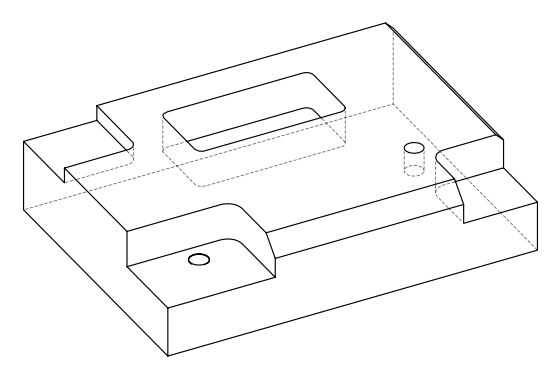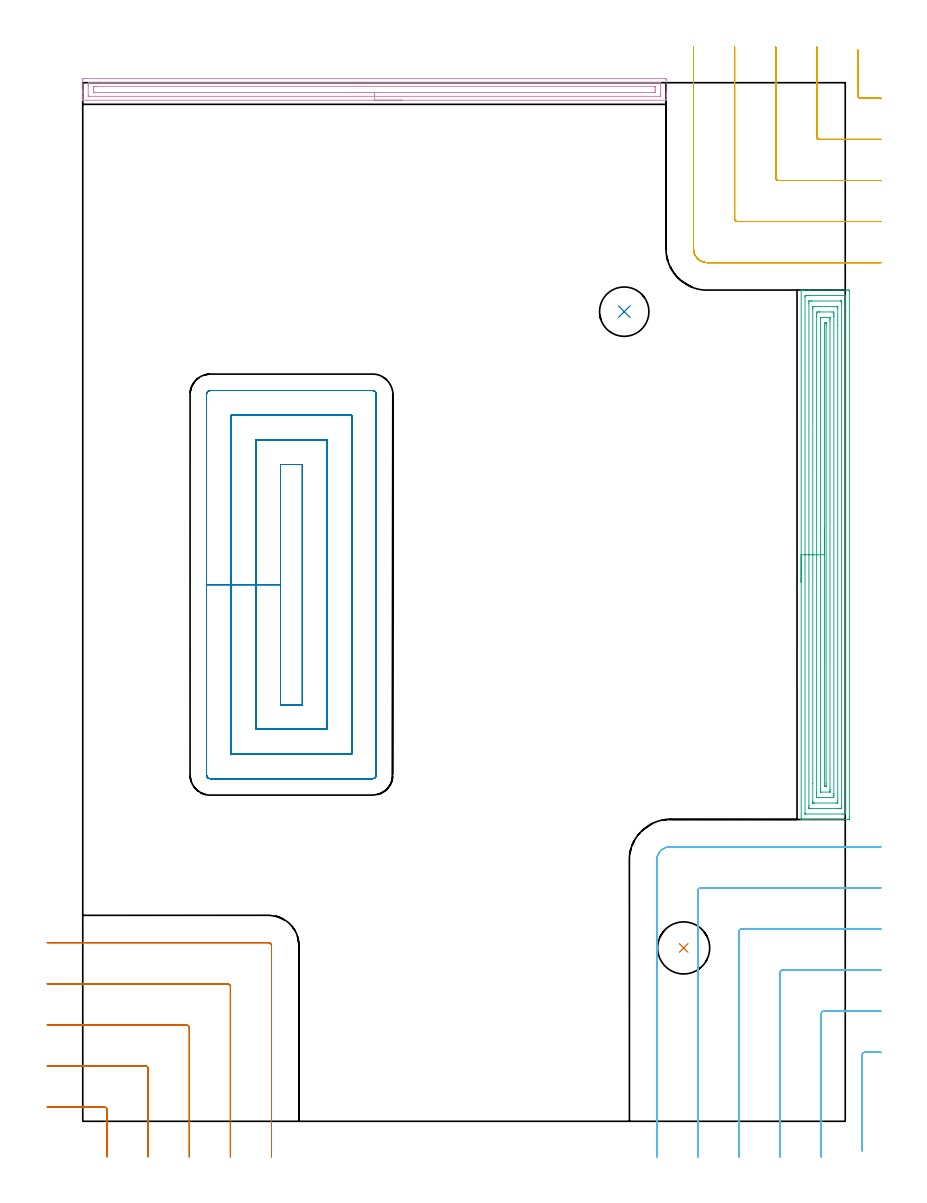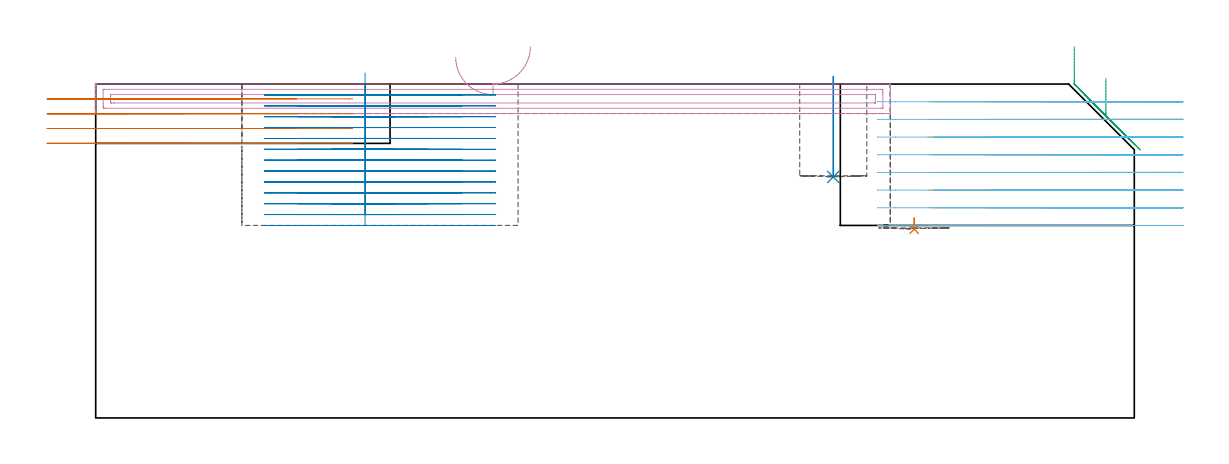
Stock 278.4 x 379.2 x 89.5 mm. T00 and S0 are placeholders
(PLAN: 8 operations, 4 tool changes, 74.6 min)
(1 INDEXABLE_INSERT_DRILL_BLIND_HOLE_FROM_SOLID | STEP1POCKET | NXT0302_009 | 0.02 min | 10950 mm3)
(2 INDEXABLE_INSERT_DRILL_BLIND_HOLE_FROM_SOLID_1 | STEP1POCKET_1 | NXT0302_007 | 0.11 min | 6274 mm3)
(3 AREA_MILL | FG_CHAMFER_SURFACE | UGT0205_001 | 11.05 min | 32292 mm3)
(4 AREA_MILL_1 | FG_CHAMFER_SURFACE_1 | UGT0205_001 | 5.33 min | 6795 mm3)
(5 MILL_CORNER_NOTCH_RECTANGULAR | CORNER_NOTCH_RECTANGULAR | UGT0201_094 | Follow Part, ap 5, ae 75% | 7.87 min | 184489 mm3)
(6 MILL_CORNER_NOTCH_RECTANGULAR_1 | CORNER_NOTCH_RECTANGULAR_1 | UGT0201_094 | Follow Part, ap 5, ae 75% | 12.72 min | 315463 mm3)
(7 MILL_CORNER_NOTCH_RECTANGULAR_2 | CORNER_NOTCH_RECTANGULAR_2 | UGT0201_094 | Follow Part, ap 5, ae 75% | 4.45 min | 93901 mm3)
(8 MILL_RECTANGULAR_POCKET | POCKET_RECTANGULAR_STRAIGHT | NXT0201_011 | Follow Part, ap 3, ae 75% | 33.04 min | 429386 mm3)
(TOOL NXT0302_009 | Index. Insert Drill 19mm [880-D1900L25-05] | D19 PA176 FL95 Z2)
(TOOL NXT0302_007 | Index. Insert Drill 18mm [880-D1800L25-05] | D18 PA176 FL90 Z2)
(TOOL UGT0205_001 | Chamfer Mill 20 x 3 x 45 deg. | D20 FL50 Z2)
(TOOL UGT0201_094 | End mill 20 mm | D20 FL38 Z4)
(TOOL NXT0201_011 | ENDMILL 12mm [2P460-1200-NA 1630] | D12 FL38 Z6)
(OP 1 INDEXABLE_INSERT_DRILL_BLIND_HOLE_FROM_SOLID)
G17 G21 G94 G90
T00 M6
G54
G17 G0 G90 X219.4 Y63.3 S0 M3
G43 Z99.5 H1
G94 G81 G98 Z50.6 F250. R53.6
G80
M5
M2
(OP 2 INDEXABLE_INSERT_DRILL_BLIND_HOLE_FROM_SOLID_1)
G17 G21 G94 G90
T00 M6
G54
G17 G0 G90 X197.7 Y295.6 S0 M3
G43 Z99.5 H1
G94 G81 G98 Z64.6 F250. R91.5
G80
M5
M2
(OP 3 AREA_MILL)
G17 G21 G94 G90
T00 M6
G54
G17 G0 G90 X262.303 Y196.851 S1061 M3
G43 Z99.5 H0
Z99.497
G94 G1 Y196.889 Z98.625 F250.
Y197.003 Z97.76
Y197.192 Z96.909
Y197.454 Z96.077
Y197.788 Z95.271
Y198.191 Z94.497
Y198.659 Z93.761
Y199.191 Z93.069
Y199.78 Z92.426
Y200.423 Z91.836
Y201.115 Z91.305
Y201.851 Z90.836
Y202.625 Z90.434
Y203.431 Z90.1
Y204.263 Z89.837
Y205.114 Z89.649
Y205.979 Z89.535
Y206.851 Z89.497
X262.307 Y303.334 Z89.493
X262.311 Y303.427 Z89.483
X262.324 Y303.49 Z89.468
X262.559 Y303.5 Z89.239
X262.634 Z89.165
X262.943 Z88.857
X263.617 Z88.178
X264.834 Z86.963
X265.378 Z86.417
X274.486 Z77.312
X278.583 Z73.214
X278.855 Z72.942
X279.464 Y303.495 Z72.334
X279.892 Y303.49 Z71.906
X279.896 Y303.321 Z71.902
X279.899 Y302.882 Z71.901
Y110.818
X279.896 Y110.379 Z71.902
X279.892 Y110.21 Z71.906
X279.464 Y110.2 Z72.334
X265.986 Z85.809
X265.378 Z86.417
X264.834 Z86.963
X264.497 Z87.299
X263.954 Z87.842
X263.617 Z88.178
X262.943 Z88.857
X262.634 Z89.165
X262.299 Y110.202 Z89.492
X262.298 Y110.203
X262.3 Y110.366 Z89.5
Y110.371
X262.303 Y206.851 Z89.497
X263.718 Z88.082
X263.722 Y300.989 Z88.078
X263.723 Y301.096 Z88.077
X263.728 Y301.48 Z88.072
X264.105 Y301.494 Z87.695
X264.497 Y301.498 Z87.303
X264.979 Y301.5 Z86.821
X265.378 Z86.422
X278.394 Y301.499 Z73.406
X278.426 Y301.498 Z73.374
X278.458 Y301.494 Z73.342
X278.479 Y301.49 Z73.321
X278.48 Y301.465 Z73.32
X278.485 Y301.195 Z73.315
Y112.704
X278.484 Y112.604 Z73.316
X278.479 Y112.217 Z73.321
X278.096 Y112.205 Z73.704
X277.703 Y112.202 Z74.097
X277.221 Y112.2 Z74.579
X263.806 Y112.201 Z87.994
X263.774 Y112.202 Z88.026
X263.742 Y112.206 Z88.058
X263.721 Y112.21 Z88.079
X263.72 Y112.235 Z88.08
X263.715 Y112.505 Z88.085
X263.718 Y206.851 Z88.082
X265.132 Z86.668
X265.135 Y298.662 Z86.665
X265.138 Y299.309 Z86.662
X265.14 Y299.432 Z86.66
X265.142 Y299.484 Z86.658
X265.197 Y299.493 Z86.603
X265.378 Y299.496 Z86.422
X266.07 Y299.5 Z85.73
X266.258 Z85.542
X276.635 Z75.165
X276.823 Y299.497 Z74.977
X277.01 Y299.493 Z74.79
X277.059 Y299.49 Z74.741
X277.065 Y299.459 Z74.735
X277.068 Y299.393 Z74.732
X277.07 Y299.309 Z74.73
X277.071 Y299.057 Z74.729
X277.072 Y298.416 Z74.728
X277.071 Y115.032 Z74.729
X277.069 Y114.391 Z74.731
X277.067 Y114.265 Z74.733
X277.064 Y114.211 Z74.736
X277.006 Y114.205 Z74.794
X276.823 Y114.202 Z74.977
X276.13 Y114.2 Z75.67
X265.565 Z86.235
X265.378 Y114.203 Z86.422
X265.19 Y114.208 Z86.61
X265.141 Y114.21 Z86.659
X265.136 Y114.241 Z86.664
X265.132 Y114.307 Z86.668
X265.13 Y114.391 Z86.67
X265.129 Y114.643 Z86.671
Y115.284
X265.132 Y206.851 Z86.668
X266.546 Z85.254
X266.55 Y296.629 Z85.25
X266.551 Y297.225 Z85.249
X266.554 Y297.426 Z85.246
X266.556 Y297.489 Z85.244
X266.602 Y297.492 Z85.198
X266.709 Y297.496 Z85.091
X267.138 Y297.5 Z84.662
X275.084 Z76.716
X275.493 Y297.496 Z76.307
X275.594 Y297.493 Z76.206
X275.641 Y297.49 Z76.159
X275.65 Y297.462 Z76.15
X275.652 Y297.366 Z76.148
X275.656 Y296.919 Z76.144
X275.657 Y290.525 Z76.143
Y117.071
X275.654 Y116.47 Z76.146
X275.65 Y116.266 Z76.15
X275.646 Y116.21 Z76.154
X275.598 Y116.207 Z76.202
X275.491 Y116.204 Z76.309
X275.062 Y116.2 Z76.738
X267.116 Z84.684
X266.708 Y116.204 Z85.092
X266.606 Y116.207 Z85.194
X266.559 Y116.21 Z85.241
X266.55 Y116.238 Z85.25
X266.548 Y116.334 Z85.252
X266.544 Y116.781 Z85.256
X266.543 Y123.249 Z85.257
X266.546 Y206.851 Z85.254
X267.96 Z83.84
X267.963 Y294.005 Z83.837
X267.967 Y294.842 Z83.833
X267.968 Y294.894 Z83.832
X268.019 Y295.49 Z83.781
X268.255 Y295.496 Z83.545
X268.899 Y295.499 Z82.901
X269.132 Y295.5 Z82.668
X273.535 Y295.499 Z78.265
X274.181 Y295.49 Z77.619
X274.237 Y294.842 Z77.563
X274.24 Y294.783 Z77.56
X274.243 Y293.949 Z77.557
Y293.886
Y119.688
X274.239 Y118.858 Z77.561
X274.237 Y118.801 Z77.563
X274.181 Y118.21 Z77.619
X273.945 Y118.204 Z77.855
X273.301 Y118.201 Z78.499
X273.069 Y118.2 Z78.731
X268.665 Y118.202 Z83.135
X268.019 Y118.21 Z83.781
X267.964 Y118.858 Z83.836
X267.961 Y118.917 Z83.839
X267.957 Y119.751 Z83.843
Y119.813
X267.96 Y206.851 Z83.84
X269.375 Z82.425
X269.378 Y292.57 Z82.422
X269.379 Y293.056 Z82.421
X269.382 Y293.459 Z82.418
X269.384 Y293.483 Z82.416
X269.398 Y293.49 Z82.402
X269.451 Y293.495 Z82.349
X269.561 Y293.499 Z82.239
X272.683 Z79.117
X272.761 Y293.497 Z79.039
X272.806 Y293.492 Z78.994
X272.822 Y293.488 Z78.978
X272.824 Y293.469 Z78.976
X272.828 Y293.056 Z78.972
X272.829 Y292.642 Z78.971
Y292.162
Y121.123
X272.828 Y120.644 Z78.972
X272.824 Y120.235 Z78.976
X272.822 Y120.212 Z78.978
X272.803 Y120.208 Z78.997
X272.749 Y120.203 Z79.051
X272.64 Y120.201 Z79.16
X269.517 Z82.283
X269.439 Y120.203 Z82.361
X269.394 Y120.208 Z82.406
X269.378 Y120.212 Z82.422
X269.377 Y120.231 Z82.423
X269.373 Y120.644 Z82.427
X269.372 Y121.058 Z82.428
Y121.538
X269.375 Y206.851 Z82.425
X270.789 Z81.011
X270.792 Y291.269 Z81.008
X270.793 Y291.303 Z81.007
X270.798 Y291.474 Z81.002
X271.228 Y291.496 Z80.572
X271.314 Y291.499 Z80.486
X271.376 Y291.495 Z80.424
X271.396 Y291.491 Z80.404
X271.408 Y291.486 Z80.392
X271.41 Y291.46 Z80.39
X271.413 Y291.398 Z80.387
X271.414 Y291.269 Z80.386
X271.415 Y290.632 Z80.385
Y123.197
X271.413 Y122.56 Z80.387
X271.412 Y122.431 Z80.388
X271.408 Y122.273 Z80.392
X271.398 Y122.21 Z80.402
X271.327 Y122.206 Z80.473
X271.214 Y122.203 Z80.586
X270.886 Y122.201 Z80.914
X270.824 Y122.205 Z80.976
X270.804 Y122.209 Z80.996
X270.793 Y122.214 Z81.007
X270.79 Y122.24 Z81.01
X270.787 Y122.302 Z81.013
X270.786 Y122.431 Z81.014
Y122.559
X270.789 Y206.851 Z81.011
Y207.722 Z81.049
Y208.587 Z81.163
Y209.439 Z81.352
Y210.271 Z81.614
Y211.077 Z81.948
Y211.851 Z82.351
Y212.586 Z82.82
Y213.278 Z83.351
Y213.922 Z83.94
Y214.511 Z84.583
Y215.042 Z85.275
Y215.511 Z86.011
Y215.914 Z86.785
Y216.248 Z87.591
Y216.51 Z88.423
Y216.699 Z89.274
Y216.813 Z90.139
Y216.851 Z91.011
G0 Z99.5
M5
M2
(OP 4 AREA_MILL_1)
G17 G21 G94 G90
T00 M6
G54
G17 G0 G90 X116.5 Y372.8 S1061 M3
G43 Z99.5 H0
G94 G1 X116.462 Z98.628 F250.
X116.348 Z97.763
X116.159 Z96.912
X115.897 Z96.08
X115.563 Z95.274
X115.16 Z94.5
X114.692 Z93.764
X114.16 Z93.072
X113.571 Z92.429
X112.928 Z91.839
X112.236 Z91.308
X111.5 Z90.84
X110.726 Z90.437
X109.92 Z90.103
X109.088 Z89.841
X108.236 Z89.652
X107.372 Z89.538
X106.5 Z89.5
X0.173
X0.001 Y372.796 Z89.494
X0. Y373.134 Z89.165
Y373.427 Z88.872
Y374.11 Z88.185
Y375.332 Z86.965
Y375.87 Z86.424
Y376.481 Z85.814
Y380.001 Z82.297
X0.003 Y380.27 Z82.027
X0.01 Y380.692 Z81.606
X0.187 Y380.696 Z81.602
X0.62 Y380.7 Z81.6
X212.38 Y380.699 Z81.601
X212.813 Y380.696 Z81.602
X212.99 Y380.692 Z81.606
X213. Y380.27 Z82.027
Y375.87 Z86.424
Y375.332 Z86.965
Y374.99 Z87.306
Y374.452 Z87.844
Y374.11 Z88.185
Y373.427 Z88.872
Y373.134 Z89.165
X212.999 Y372.796 Z89.494
X212.827 Y372.8 Z89.5
X106.5
Y374.214 Z88.086
X2.301 Y374.215 Z88.085
X2.04 Y374.22 Z88.08
X2.014 Y374.221 Z88.079
X2.009 Y374.238 Z88.062
X2.003 Y374.271 Z88.029
X2.001 Y374.303 Z87.997
X2. Y378.031 Z84.269
X2.002 Y378.51 Z83.79
X2.007 Y378.904 Z83.396
X2.023 Y379.279 Z83.021
X2.407 Y379.284 Z83.016
X2.514 Y379.285 Z83.015
X210.593
X210.699
X210.96 Y379.28 Z83.02
X210.986 Y379.279 Z83.021
X210.991 Y379.262 Z83.038
X210.997 Y379.229 Z83.071
X210.999 Y379.197 Z83.103
X211. Y375.469 Z86.831
X210.998 Y374.99 Z87.31
X210.993 Y374.596 Z87.704
X210.977 Y374.221 Z88.079
X210.593 Y374.216 Z88.084
X210.486 Y374.215 Z88.085
X106.5 Y374.214 Z88.086
Y375.629 Z86.671
X4.194
X4.112 Y375.63 Z86.67
X4.048 Y375.633 Z86.667
X4.013 Y375.635 Z86.665
X4.01 Y375.679 Z86.621
X4.004 Y375.87 Z86.43
X4.001 Y376.061 Z86.239
X4. Y376.75 Z85.55
Y376.941 Z85.359
X4.005 Y377.63 Z84.67
X4.008 Y377.813 Z84.487
X4.019 Y377.865 Z84.435
X4.072 Y377.867 Z84.433
X4.194 Y377.869 Z84.431
X4.843 Y377.871 Z84.429
X5.088 Y377.872 Z84.428
X208.806 Y377.871 Z84.429
X208.888 Y377.87 Z84.43
X208.952 Y377.867 Z84.433
X208.987 Y377.865 Z84.435
X208.99 Y377.821 Z84.479
X208.996 Y377.63 Z84.67
X208.999 Y377.439 Z84.861
X209. Y376.75 Z85.55
Y376.559 Z85.741
X208.995 Y375.87 Z86.43
X208.992 Y375.687 Z86.613
X208.981 Y375.635 Z86.665
X208.928 Y375.633 Z86.667
X208.806 Y375.631 Z86.669
X208.157 Y375.629 Z86.671
X207.912
X106.5
X105.628 Z86.71
X104.764 Z86.823
X103.912 Z87.012
X103.08 Z87.275
X102.274 Z87.608
X101.5 Z88.011
X100.764 Z88.48
X100.072 Z89.011
X99.429 Z89.6
X98.84 Z90.244
X98.308 Z90.936
X97.84 Z91.671
X97.437 Z92.445
X97.103 Z93.251
X96.841 Z94.083
X96.652 Z94.935
X96.538 Z95.8
X96.5 Z96.671
G0 Z99.5
M5
M2
(OP 5 MILL_CORNER_NOTCH_RECTANGULAR)
G17 G21 G94 G90
T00 M6
G54
G17 G0 G90 X283. Y391.079 S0 M3
G43 Z99.5 H0
Z84.762
G94 G1 Y388.079 F250.
Y374.494 F500.
G3 X283.994 Y373.5 R1.
G1 X288.4
X291.4 F250.
G0 Z99.5
X268. Y392.2
Z84.762
G1 Y389.2
Y359.495 F500.
G3 X268.995 Y358.5 R1.
G1 X288.4
X291.4 F250.
G0 Z99.5
X253. Y392.2
Z84.762
G1 Y389.2
Y344.495 F500.
G3 X253.995 Y343.5 R1.
G1 X288.4
X291.4 F250.
G0 Z99.5
X238. Y392.2
Z84.762
G1 Y389.2
Y329.495 F500.
G3 X238.995 Y328.5 R1.
G1 X288.4
X291.4 F250.
G0 Z99.5
X223. Y392.2
Z84.762
G1 Y389.2
Y318.5 F500.
G3 X228. Y313.5 R5.
G1 X288.4
X291.4 F250.
G0 Z99.5
X283. Y391.079
Z80.025
G1 Y388.079
Y374.495 F500.
G3 X283.995 Y373.5 R1.
G1 X288.4
X291.4 F250.
G0 Z99.5
X268. Y392.2
Z80.025
G1 Y389.2
Y359.495 F500.
G3 X268.995 Y358.5 R1.
G1 X288.4
X291.4 F250.
G0 Z99.5
X253. Y392.2
Z80.025
G1 Y389.2
Y344.495 F500.
G3 X253.995 Y343.5 R1.
G1 X288.4
X291.4 F250.
G0 Z99.5
X238. Y392.2
Z80.025
G1 Y389.2
Y329.495 F500.
G3 X238.995 Y328.5 R1.
G1 X288.4
X291.4 F250.
G0 Z99.5
X223. Y392.2
Z80.025
G1 Y389.2
Y318.5 F500.
G3 X228. Y313.5 R5.
G1 X288.4
X291.4 F250.
G0 Z99.5
X283. Y391.079
Z75.287
G1 Y388.079
Y374.495 F500.
G3 X283.995 Y373.5 R1.
G1 X288.4
X291.4 F250.
G0 Z99.5
X268. Y392.2
Z75.287
G1 Y389.2
Y359.495 F500.
G3 X268.995 Y358.5 R1.
G1 X288.4
X291.4 F250.
G0 Z99.5
X253. Y392.2
Z75.287
G1 Y389.2
Y344.495 F500.
G3 X253.995 Y343.5 R1.
G1 X288.4
X291.4 F250.
G0 Z99.5
X238. Y392.2
Z75.287
G1 Y389.2
Y329.495 F500.
G3 X238.995 Y328.5 R1.
G1 X288.4
X291.4 F250.
G0 Z99.5
X223. Y392.2
Z75.287
G1 Y389.2
Y318.5 F500.
G3 X228. Y313.5 R5.
G1 X288.4
X291.4 F250.
G0 Z99.5
X283. Y391.079
Z70.55
G1 Y388.079
Y374.494 F500.
G3 X283.994 Y373.5 R1.
G1 X288.4
X291.4 F250.
G0 Z99.5
X268. Y392.2
Z70.55
G1 Y389.2
Y359.495 F500.
G3 X268.995 Y358.5 R1.
G1 X288.4
X291.4 F250.
G0 Z99.5
X253. Y392.2
Z70.55
G1 Y389.2
Y344.495 F500.
G3 X253.995 Y343.5 R1.
G1 X288.4
X291.4 F250.
G0 Z99.5
X238. Y392.2
Z70.55
G1 Y389.2
Y329.495 F500.
G3 X238.995 Y328.5 R1.
G1 X288.4
X291.4 F250.
G0 Z99.5
X223. Y392.2
Z70.55
G1 Y389.2
Y318.5 F500.
G3 X228. Y313.5 R5.
G1 X288.4
X291.4 F250.
G0 Z99.5
X283. Y391.079
Z65.812
G1 Y388.079
Y374.494 F500.
G3 X283.994 Y373.5 R1.
G1 X288.4
X291.4 F250.
G0 Z99.5
X268. Y392.2
Z65.812
G1 Y389.2
Y359.495 F500.
G3 X268.995 Y358.5 R1.
G1 X288.4
X291.4 F250.
G0 Z99.5
X253. Y392.2
Z65.812
G1 Y389.2
Y344.495 F500.
G3 X253.995 Y343.5 R1.
G1 X288.4
X291.4 F250.
G0 Z99.5
X238. Y392.2
Z65.812
G1 Y389.2
Y329.495 F500.
G3 X238.995 Y328.5 R1.
G1 X288.4
X291.4 F250.
G0 Z99.5
X223. Y392.2
Z65.812
G1 Y389.2
Y318.5 F500.
G3 X228. Y313.5 R5.
G1 X288.4
X291.4 F250.
G0 Z99.5
X283. Y391.079
Z61.075
G1 Y388.079
Y374.494 F500.
G3 X283.994 Y373.5 R1.
G1 X288.4
X291.4 F250.
G0 Z99.5
X268. Y392.2
Z61.075
G1 Y389.2
Y359.495 F500.
G3 X268.995 Y358.5 R1.
G1 X288.4
X291.4 F250.
G0 Z99.5
X253. Y392.2
Z61.075
G1 Y389.2
Y344.495 F500.
G3 X253.995 Y343.5 R1.
G1 X288.4
X291.4 F250.
G0 Z99.5
X238. Y392.2
Z61.075
G1 Y389.2
Y329.495 F500.
G3 X238.995 Y328.5 R1.
G1 X288.4
X291.4 F250.
G0 Z99.5
X223. Y392.2
Z61.075
G1 Y389.2
Y318.5 F500.
G3 X228. Y313.5 R5.
G1 X288.4
X291.4 F250.
G0 Z99.5
X283. Y391.079
Z56.337
G1 Y388.079
Y374.494 F500.
G3 X283.994 Y373.5 R1.
G1 X288.4
X291.4 F250.
G0 Z99.5
X268. Y392.2
Z56.337
G1 Y389.2
Y359.495 F500.
G3 X268.995 Y358.5 R1.
G1 X288.4
X291.4 F250.
G0 Z99.5
X253. Y392.2
Z56.337
G1 Y389.2
Y344.495 F500.
G3 X253.995 Y343.5 R1.
G1 X288.4
X291.4 F250.
G0 Z99.5
X238. Y392.2
Z56.337
G1 Y389.2
Y329.495 F500.
G3 X238.995 Y328.5 R1.
G1 X288.4
X291.4 F250.
G0 Z99.5
X223. Y392.2
Z56.337
G1 Y389.2
Y318.5 F500.
G3 X228. Y313.5 R5.
G1 X288.4
X291.4 F250.
G0 Z99.5
X283. Y391.079
Z51.6
G1 Y388.079
Y374.494 F500.
G3 X283.994 Y373.5 R1.
G1 X288.4
X291.4 F250.
G0 Z99.5
X268. Y392.2
Z51.6
G1 Y389.2
Y359.495 F500.
G3 X268.995 Y358.5 R1.
G1 X288.4
X291.4 F250.
G0 Z99.5
X253. Y392.2
Z51.6
G1 Y389.2
Y344.495 F500.
G3 X253.995 Y343.5 R1.
G1 X288.4
X291.4 F250.
G0 Z99.5
X238. Y392.2
Z51.6
G1 Y389.2
Y329.495 F500.
G3 X238.995 Y328.5 R1.
G1 X288.4
X291.4 F250.
G0 Z99.5
X223. Y392.2
Z51.6
G1 Y389.2
Y318.5 F500.
G3 X228. Y313.5 R5.
G1 X288.4
X291.4 F250.
G0 Z99.5
M5
M2
(OP 6 MILL_CORNER_NOTCH_RECTANGULAR_1)
G17 G21 G94 G90
T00 M6
G54
G17 G0 G90 X291.4 Y25.2 S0 M3
G43 Z99.5 H0
Z84.762
G94 G1 X288.4 F250.
X285.594 F500.
G3 X284.6 Y24.206 R1.
G1 Y-7.846
Y-10.846 F250.
G0 Z99.5
X291.4 Y40.2
Z84.762
G1 X288.4
X270.594 F500.
G3 X269.6 Y39.206 R1.
G1 Y-10.
Y-13. F250.
G0 Z99.5
X291.4 Y55.2
Z84.762
G1 X288.4
X255.595 F500.
G3 X254.6 Y54.205 R1.
G1 Y-10.
Y-13. F250.
G0 Z99.5
X291.4 Y70.2
Z84.762
G1 X288.4
X240.595 F500.
G3 X239.6 Y69.205 R1.
G1 Y-10.
Y-13. F250.
G0 Z99.5
X291.4 Y85.2
Z84.762
G1 X288.4
X225.595 F500.
G3 X224.6 Y84.205 R1.
G1 Y-10.
Y-13. F250.
G0 Z99.5
X291.4 Y100.2
Z84.762
G1 X288.4
X214.4 F500.
G3 X209.6 Y95.4 R4.8
G1 Y-10.
Y-13. F250.
G0 Z99.5
X291.4 Y25.2
Z80.025
G1 X288.4
X285.594 F500.
G3 X284.6 Y24.206 R1.
G1 Y-7.846
Y-10.846 F250.
G0 Z99.5
X291.4 Y40.2
Z80.025
G1 X288.4
X270.594 F500.
G3 X269.6 Y39.206 R1.
G1 Y-10.
Y-13. F250.
G0 Z99.5
X291.4 Y55.2
Z80.025
G1 X288.4
X255.595 F500.
G3 X254.6 Y54.205 R1.
G1 Y-10.
Y-13. F250.
G0 Z99.5
X291.4 Y70.2
Z80.025
G1 X288.4
X240.595 F500.
G3 X239.6 Y69.205 R1.
G1 Y-10.
Y-13. F250.
G0 Z99.5
X291.4 Y85.2
Z80.025
G1 X288.4
X225.595 F500.
G3 X224.6 Y84.205 R1.
G1 Y-10.
Y-13. F250.
G0 Z99.5
X291.4 Y100.2
Z80.025
G1 X288.4
X214.4 F500.
G3 X209.6 Y95.4 R4.8
G1 Y-10.
Y-13. F250.
G0 Z99.5
X291.4 Y25.2
Z75.287
G1 X288.4
X285.594 F500.
G3 X284.6 Y24.206 R1.
G1 Y-7.846
Y-10.846 F250.
G0 Z99.5
X291.4 Y40.2
Z75.287
G1 X288.4
X270.594 F500.
G3 X269.6 Y39.206 R1.
G1 Y-10.
Y-13. F250.
G0 Z99.5
X291.4 Y55.2
Z75.287
G1 X288.4
X255.595 F500.
G3 X254.6 Y54.205 R1.
G1 Y-10.
Y-13. F250.
G0 Z99.5
X291.4 Y70.2
Z75.287
G1 X288.4
X240.595 F500.
G3 X239.6 Y69.205 R1.
G1 Y-10.
Y-13. F250.
G0 Z99.5
X291.4 Y85.2
Z75.287
G1 X288.4
X225.595 F500.
G3 X224.6 Y84.205 R1.
G1 Y-10.
Y-13. F250.
G0 Z99.5
X291.4 Y100.2
Z75.287
G1 X288.4
X214.4 F500.
G3 X209.6 Y95.4 R4.8
G1 Y-10.
Y-13. F250.
G0 Z99.5
X291.4 Y25.2
Z70.55
G1 X288.4
X285.594 F500.
G3 X284.6 Y24.206 R1.
G1 Y-7.846
Y-10.846 F250.
G0 Z99.5
X291.4 Y40.2
Z70.55
G1 X288.4
X270.594 F500.
G3 X269.6 Y39.206 R1.
G1 Y-10.
Y-13. F250.
G0 Z99.5
X291.4 Y55.2
Z70.55
G1 X288.4
X255.595 F500.
G3 X254.6 Y54.205 R1.
G1 Y-10.
Y-13. F250.
G0 Z99.5
X291.4 Y70.2
Z70.55
G1 X288.4
X240.595 F500.
G3 X239.6 Y69.205 R1.
G1 Y-10.
Y-13. F250.
G0 Z99.5
X291.4 Y85.2
Z70.55
G1 X288.4
X225.595 F500.
G3 X224.6 Y84.205 R1.
G1 Y-10.
Y-13. F250.
G0 Z99.5
X291.4 Y100.2
Z70.55
G1 X288.4
X214.4 F500.
G3 X209.6 Y95.4 R4.8
G1 Y-10.
Y-13. F250.
G0 Z99.5
X291.4 Y25.2
Z65.812
G1 X288.4
X285.594 F500.
G3 X284.6 Y24.206 R1.
G1 Y-7.846
Y-10.846 F250.
G0 Z99.5
X291.4 Y40.2
Z65.812
G1 X288.4
X270.594 F500.
G3 X269.6 Y39.206 R1.
G1 Y-10.
Y-13. F250.
G0 Z99.5
X291.4 Y55.2
Z65.812
G1 X288.4
X255.595 F500.
G3 X254.6 Y54.205 R1.
G1 Y-10.
Y-13. F250.
G0 Z99.5
X291.4 Y70.2
Z65.812
G1 X288.4
X240.595 F500.
G3 X239.6 Y69.205 R1.
G1 Y-10.
Y-13. F250.
G0 Z99.5
X291.4 Y85.2
Z65.812
G1 X288.4
X225.595 F500.
G3 X224.6 Y84.205 R1.
G1 Y-10.
Y-13. F250.
G0 Z99.5
X291.4 Y100.2
Z65.812
G1 X288.4
X214.4 F500.
G3 X209.6 Y95.4 R4.8
G1 Y-10.
Y-13. F250.
G0 Z99.5
X291.4 Y25.2
Z61.075
G1 X288.4
X285.594 F500.
G3 X284.6 Y24.206 R1.
G1 Y-7.846
Y-10.846 F250.
G0 Z99.5
X291.4 Y40.2
Z61.075
G1 X288.4
X270.594 F500.
G3 X269.6 Y39.206 R1.
G1 Y-10.
Y-13. F250.
G0 Z99.5
X291.4 Y55.2
Z61.075
G1 X288.4
X255.595 F500.
G3 X254.6 Y54.205 R1.
G1 Y-10.
Y-13. F250.
G0 Z99.5
X291.4 Y70.2
Z61.075
G1 X288.4
X240.595 F500.
G3 X239.6 Y69.205 R1.
G1 Y-10.
Y-13. F250.
G0 Z99.5
X291.4 Y85.2
Z61.075
G1 X288.4
X225.595 F500.
G3 X224.6 Y84.205 R1.
G1 Y-10.
Y-13. F250.
G0 Z99.5
X291.4 Y100.2
Z61.075
G1 X288.4
X214.4 F500.
G3 X209.6 Y95.4 R4.8
G1 Y-10.
Y-13. F250.
G0 Z99.5
X291.4 Y25.2
Z56.337
G1 X288.4
X285.594 F500.
G3 X284.6 Y24.206 R1.
G1 Y-7.846
Y-10.846 F250.
G0 Z99.5
X291.4 Y40.2
Z56.337
G1 X288.4
X270.594 F500.
G3 X269.6 Y39.206 R1.
G1 Y-10.
Y-13. F250.
G0 Z99.5
X291.4 Y55.2
Z56.337
G1 X288.4
X255.595 F500.
G3 X254.6 Y54.205 R1.
G1 Y-10.
Y-13. F250.
G0 Z99.5
X291.4 Y70.2
Z56.337
G1 X288.4
X240.595 F500.
G3 X239.6 Y69.205 R1.
G1 Y-10.
Y-13. F250.
G0 Z99.5
X291.4 Y85.2
Z56.337
G1 X288.4
X225.595 F500.
G3 X224.6 Y84.205 R1.
G1 Y-10.
Y-13. F250.
G0 Z99.5
X291.4 Y100.2
Z56.337
G1 X288.4
X214.4 F500.
G3 X209.6 Y95.4 R4.8
G1 Y-10.
Y-13. F250.
G0 Z99.5
X291.4 Y25.2
Z51.6
G1 X288.4
X285.594 F500.
G3 X284.6 Y24.206 R1.
G1 Y-7.846
Y-10.846 F250.
G0 Z99.5
X291.4 Y40.2
Z51.6
G1 X288.4
X270.594 F500.
G3 X269.6 Y39.206 R1.
G1 Y-10.
Y-13. F250.
G0 Z99.5
X291.4 Y55.2
Z51.6
G1 X288.4
X255.595 F500.
G3 X254.6 Y54.205 R1.
G1 Y-10.
Y-13. F250.
G0 Z99.5
X291.4 Y70.2
Z51.6
G1 X288.4
X240.595 F500.
G3 X239.6 Y69.205 R1.
G1 Y-10.
Y-13. F250.
G0 Z99.5
X291.4 Y85.2
Z51.6
G1 X288.4
X225.595 F500.
G3 X224.6 Y84.205 R1.
G1 Y-10.
Y-13. F250.
G0 Z99.5
X291.4 Y100.2
Z51.6
G1 X288.4
X214.4 F500.
G3 X209.6 Y95.4 R4.8
G1 Y-10.
Y-13. F250.
G0 Z99.5
M5
M2
(OP 7 MILL_CORNER_NOTCH_RECTANGULAR_2)
G17 G21 G94 G90
T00 M6
G54
G17 G0 G90 X8.9 Y-13. S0 M3
G43 Z99.5 H0
Z85.525
G94 G1 Y-10. F250.
Y4.206 F500.
G3 X7.906 Y5.2 R1.
G1 X-10.
X-13. F250.
G0 Z99.5
X23.9 Y-13.
Z85.525
G1 Y-10.
Y19.205 F500.
G3 X22.905 Y20.2 R1.
G1 X-10.
X-13. F250.
G0 Z99.5
X38.9 Y-13.
Z85.525
G1 Y-10.
Y34.205 F500.
G3 X37.905 Y35.2 R1.
G1 X-10.
X-13. F250.
G0 Z99.5
X53.9 Y-13.
Z85.525
G1 Y-10.
Y49.205 F500.
G3 X52.905 Y50.2 R1.
G1 X-10.
X-13. F250.
G0 Z99.5
X68.9 Y-13.
Z85.525
G1 Y-10.
Y64.205 F500.
G3 X67.905 Y65.2 R1.
G1 X-10.
X-13. F250.
G0 Z99.5
X8.9 Y-13.
Z81.55
G1 Y-10.
Y4.206 F500.
G3 X7.906 Y5.2 R1.
G1 X-10.
X-13. F250.
G0 Z99.5
X23.9 Y-13.
Z81.55
G1 Y-10.
Y19.205 F500.
G3 X22.905 Y20.2 R1.
G1 X-10.
X-13. F250.
G0 Z99.5
X38.9 Y-13.
Z81.55
G1 Y-10.
Y34.205 F500.
G3 X37.905 Y35.2 R1.
G1 X-10.
X-13. F250.
G0 Z99.5
X53.9 Y-13.
Z81.55
G1 Y-10.
Y49.205 F500.
G3 X52.905 Y50.2 R1.
G1 X-10.
X-13. F250.
G0 Z99.5
X68.9 Y-13.
Z81.55
G1 Y-10.
Y64.205 F500.
G3 X67.905 Y65.2 R1.
G1 X-10.
X-13. F250.
G0 Z99.5
X8.9 Y-13.
Z77.575
G1 Y-10.
Y4.206 F500.
G3 X7.906 Y5.2 R1.
G1 X-10.
X-13. F250.
G0 Z99.5
X23.9 Y-13.
Z77.575
G1 Y-10.
Y19.205 F500.
G3 X22.905 Y20.2 R1.
G1 X-10.
X-13. F250.
G0 Z99.5
X38.9 Y-13.
Z77.575
G1 Y-10.
Y34.205 F500.
G3 X37.905 Y35.2 R1.
G1 X-10.
X-13. F250.
G0 Z99.5
X53.9 Y-13.
Z77.575
G1 Y-10.
Y49.205 F500.
G3 X52.905 Y50.2 R1.
G1 X-10.
X-13. F250.
G0 Z99.5
X68.9 Y-13.
Z77.575
G1 Y-10.
Y64.205 F500.
G3 X67.905 Y65.2 R1.
G1 X-10.
X-13. F250.
G0 Z99.5
X8.9 Y-13.
Z73.6
G1 Y-10.
Y4.206 F500.
G3 X7.906 Y5.2 R1.
G1 X-10.
X-13. F250.
G0 Z99.5
X23.9 Y-13.
Z73.6
G1 Y-10.
Y19.205 F500.
G3 X22.905 Y20.2 R1.
G1 X-10.
X-13. F250.
G0 Z99.5
X38.9 Y-13.
Z73.6
G1 Y-10.
Y34.205 F500.
G3 X37.905 Y35.2 R1.
G1 X-10.
X-13. F250.
G0 Z99.5
X53.9 Y-13.
Z73.6
G1 Y-10.
Y49.205 F500.
G3 X52.905 Y50.2 R1.
G1 X-10.
X-13. F250.
G0 Z99.5
X68.9 Y-13.
Z73.6
G1 Y-10.
Y64.205 F500.
G3 X67.905 Y65.2 R1.
G1 X-10.
X-13. F250.
G0 Z99.5
M5
M2
(OP 8 MILL_RECTANGULAR_POCKET)
G17 G21 G94 G90
T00 M6
G54
G17 G0 G90 X72.2 Y218.026 S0 M3
G43 Z99.5 H1
Z92.5
G94 G1 Y195.95 Z86.585 F250.
Y152.1 F500.
X80.2
Y239.8
X72.2
Y195.95
X63.2
Y143.1
X89.2
Y248.8
X63.2
Y195.95
X54.2
Y134.1
X98.2
Y257.8
X54.2
Y195.95
X45.2
Y126.5
G3 X46.6 Y125.1 R1.4
G1 X105.8
G3 X107.2 Y126.5 R1.4
G1 Y265.4
G3 X105.8 Y266.8 R1.4
G1 X46.6
G3 X45.2 Y265.4 R1.4
G1 Y195.95
Y194.95
G0 X72.2 Y218.026 Z89.585
G1 Y195.95 Z83.669 F250.
Y152.1 F500.
X80.2
Y239.8
X72.2
Y195.95
X63.2
Y143.1
X89.2
Y248.8
X63.2
Y195.95
X54.2
Y134.1
X98.2
Y257.8
X54.2
Y195.95
X45.2
Y126.5
G3 X46.6 Y125.1 R1.4
G1 X105.8
G3 X107.2 Y126.5 R1.4
G1 Y265.4
G3 X105.8 Y266.8 R1.4
G1 X46.6
G3 X45.2 Y265.4 R1.4
G1 Y195.95
Y194.95
G0 X72.2 Y218.026 Z86.669
G1 Y195.95 Z80.754 F250.
Y152.1 F500.
X80.2
Y239.8
X72.2
Y195.95
X63.2
Y143.1
X89.2
Y248.8
X63.2
Y195.95
X54.2
Y134.1
X98.2
Y257.8
X54.2
Y195.95
X45.2
Y126.5
G3 X46.6 Y125.1 R1.4
G1 X105.8
G3 X107.2 Y126.5 R1.4
G1 Y265.4
G3 X105.8 Y266.8 R1.4
G1 X46.6
G3 X45.2 Y265.4 R1.4
G1 Y195.95
Y194.95
G0 X72.2 Y218.026 Z83.754
G1 Y195.95 Z77.838 F250.
Y152.1 F500.
X80.2
Y239.8
X72.2
Y195.95
X63.2
Y143.1
X89.2
Y248.8
X63.2
Y195.95
X54.2
Y134.1
X98.2
Y257.8
X54.2
Y195.95
X45.2
Y126.5
G3 X46.6 Y125.1 R1.4
G1 X105.8
G3 X107.2 Y126.5 R1.4
G1 Y265.4
G3 X105.8 Y266.8 R1.4
G1 X46.6
G3 X45.2 Y265.4 R1.4
G1 Y195.95
Y194.95
G0 X72.2 Y218.026 Z80.838
G1 Y195.95 Z74.923 F250.
Y152.1 F500.
X80.2
Y239.8
X72.2
Y195.95
X63.2
Y143.1
X89.2
Y248.8
X63.2
Y195.95
X54.2
Y134.1
X98.2
Y257.8
X54.2
Y195.95
X45.2
Y126.5
G3 X46.6 Y125.1 R1.4
G1 X105.8
G3 X107.2 Y126.5 R1.4
G1 Y265.4
G3 X105.8 Y266.8 R1.4
G1 X46.6
G3 X45.2 Y265.4 R1.4
G1 Y195.95
Y194.95
G0 X72.2 Y218.026 Z77.923
G1 Y195.95 Z72.008 F250.
Y152.1 F500.
X80.2
Y239.8
X72.2
Y195.95
X63.2
Y143.1
X89.2
Y248.8
X63.2
Y195.95
X54.2
Y134.1
X98.2
Y257.8
X54.2
Y195.95
X45.2
Y126.5
G3 X46.6 Y125.1 R1.4
G1 X105.8
G3 X107.2 Y126.5 R1.4
G1 Y265.4
G3 X105.8 Y266.8 R1.4
G1 X46.6
G3 X45.2 Y265.4 R1.4
G1 Y195.95
Y194.95
G0 X72.2 Y218.026 Z75.008
G1 Y195.95 Z69.092 F250.
Y152.1 F500.
X80.2
Y239.8
X72.2
Y195.95
X63.2
Y143.1
X89.2
Y248.8
X63.2
Y195.95
X54.2
Y134.1
X98.2
Y257.8
X54.2
Y195.95
X45.2
Y126.5
G3 X46.6 Y125.1 R1.4
G1 X105.8
G3 X107.2 Y126.5 R1.4
G1 Y265.4
G3 X105.8 Y266.8 R1.4
G1 X46.6
G3 X45.2 Y265.4 R1.4
G1 Y195.95
Y194.95
G0 X72.2 Y218.026 Z72.092
G1 Y195.95 Z66.177 F250.
Y152.1 F500.
X80.2
Y239.8
X72.2
Y195.95
X63.2
Y143.1
X89.2
Y248.8
X63.2
Y195.95
X54.2
Y134.1
X98.2
Y257.8
X54.2
Y195.95
X45.2
Y126.5
G3 X46.6 Y125.1 R1.4
G1 X105.8
G3 X107.2 Y126.5 R1.4
G1 Y265.4
G3 X105.8 Y266.8 R1.4
G1 X46.6
G3 X45.2 Y265.4 R1.4
G1 Y195.95
Y194.95
G0 X72.2 Y218.026 Z69.177
G1 Y195.95 Z63.262 F250.
Y152.1 F500.
X80.2
Y239.8
X72.2
Y195.95
X63.2
Y143.1
X89.2
Y248.8
X63.2
Y195.95
X54.2
Y134.1
X98.2
Y257.8
X54.2
Y195.95
X45.2
Y126.5
G3 X46.6 Y125.1 R1.4
G1 X105.8
G3 X107.2 Y126.5 R1.4
G1 Y265.4
G3 X105.8 Y266.8 R1.4
G1 X46.6
G3 X45.2 Y265.4 R1.4
G1 Y195.95
Y194.95
G0 X72.2 Y218.026 Z66.262
G1 Y195.95 Z60.346 F250.
Y152.1 F500.
X80.2
Y239.8
X72.2
Y195.95
X63.2
Y143.1
X89.2
Y248.8
X63.2
Y195.95
X54.2
Y134.1
X98.2
Y257.8
X54.2
Y195.95
X45.2
Y126.5
G3 X46.6 Y125.1 R1.4
G1 X105.8
G3 X107.2 Y126.5 R1.4
G1 Y265.4
G3 X105.8 Y266.8 R1.4
G1 X46.6
G3 X45.2 Y265.4 R1.4
G1 Y195.95
Y194.95
G0 X72.2 Y218.026 Z63.346
G1 Y195.95 Z57.431 F250.
Y152.1 F500.
X80.2
Y239.8
X72.2
Y195.95
X63.2
Y143.1
X89.2
Y248.8
X63.2
Y195.95
X54.2
Y134.1
X98.2
Y257.8
X54.2
Y195.95
X45.2
Y126.5
G3 X46.6 Y125.1 R1.4
G1 X105.8
G3 X107.2 Y126.5 R1.4
G1 Y265.4
G3 X105.8 Y266.8 R1.4
G1 X46.6
G3 X45.2 Y265.4 R1.4
G1 Y195.95
Y194.95
G0 X72.2 Y218.026 Z60.431
G1 Y195.95 Z54.515 F250.
Y152.1 F500.
X80.2
Y239.8
X72.2
Y195.95
X63.2
Y143.1
X89.2
Y248.8
X63.2
Y195.95
X54.2
Y134.1
X98.2
Y257.8
X54.2
Y195.95
X45.2
Y126.5
G3 X46.6 Y125.1 R1.4
G1 X105.8
G3 X107.2 Y126.5 R1.4
G1 Y265.4
G3 X105.8 Y266.8 R1.4
G1 X46.6
G3 X45.2 Y265.4 R1.4
G1 Y195.95
Y194.95
G0 X72.2 Y218.026 Z57.515
G1 Y195.95 Z51.6 F250.
Y152.1 F500.
X80.2
Y239.8
X72.2
Y195.95
X63.2
Y143.1
X89.2
Y248.8
X63.2
Y195.95
X54.2
Y134.1
X98.2
Y257.8
X54.2
Y195.95
X45.2
Y126.5
G3 X46.6 Y125.1 R1.4
G1 X105.8
G3 X107.2 Y126.5 R1.4
G1 Y265.4
G3 X105.8 Y266.8 R1.4
G1 X46.6
G3 X45.2 Y265.4 R1.4
G1 Y195.95
Y194.95
G0 Z99.5
M5
M2
